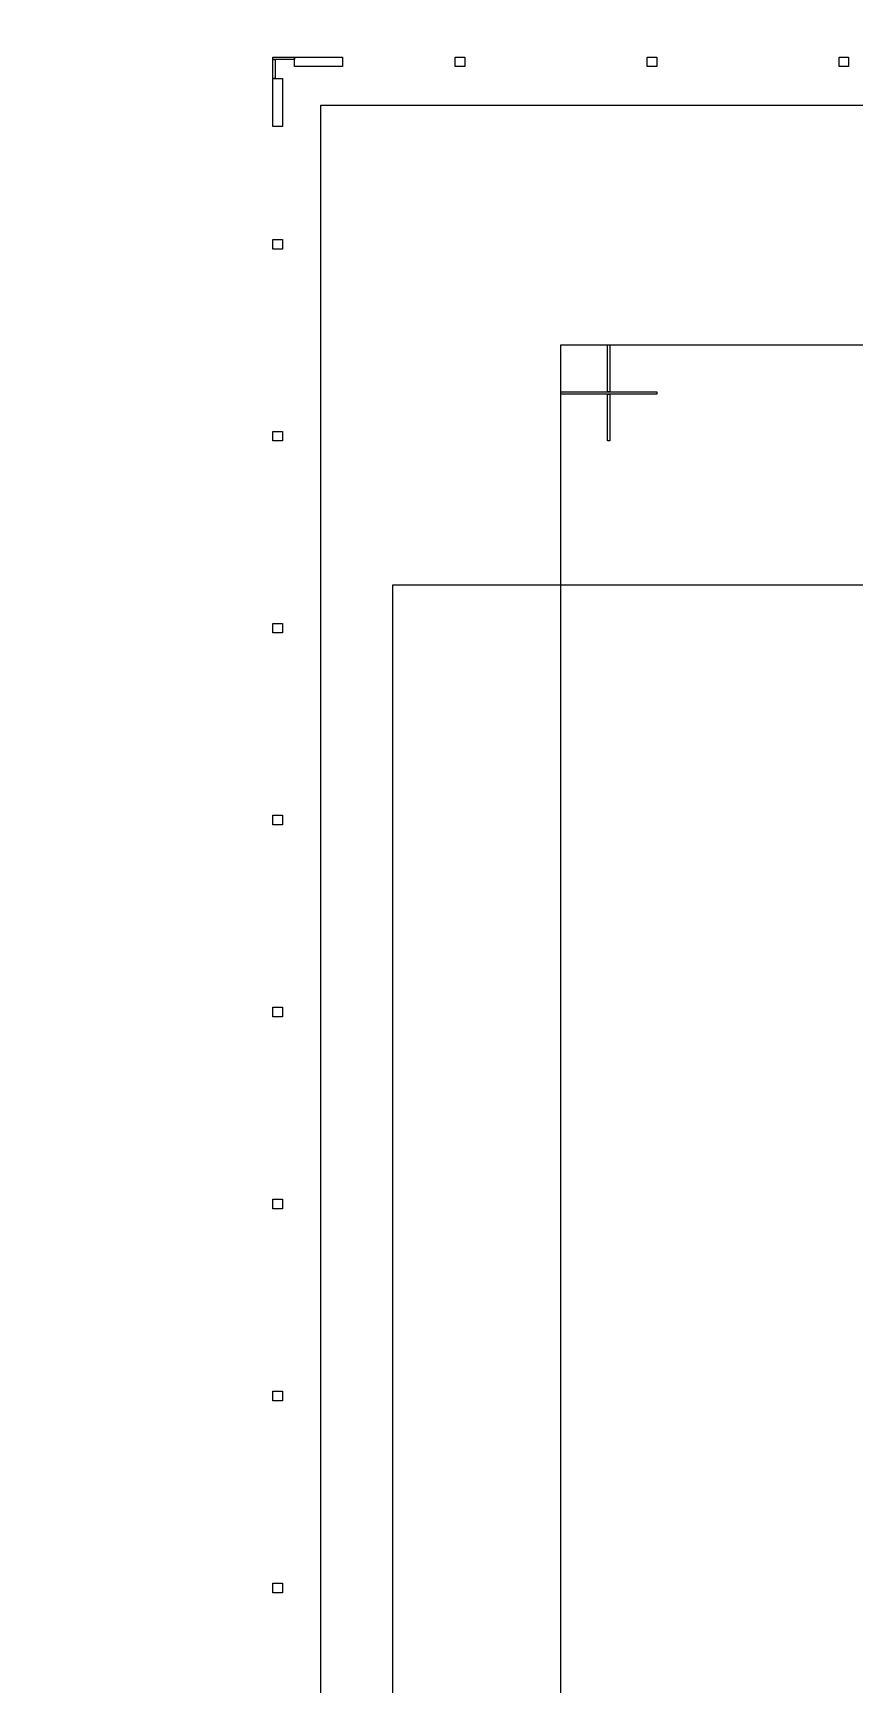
# Model space of a CAD drawing. Extents: x -50000 to 50000, y -50000 to 50000.
# Drawn here: x -29300 to -27587, y 32608 to 36050 of the extents above; entities that cross this region are included whole.
import ezdxf

# ---------------------------------------------------------------- set-up
doc = ezdxf.new("R2010")
doc.units = 0
for name, color, linetype in [('BASEMETAL3', 16, 'CONTINUOUS'), ('FRAME', 14, 'CONTINUOUS'), ('MARKERS', 8, 'CONTINUOUS'), ('XOR', 5, 'CONTINUOUS')]:
    doc.layers.add(name, color=color, linetype=linetype)

# ---------------------------------------------------------------- blocks, each defined once
blk = doc.blocks.new('CHIP_RESONATOR1')
at = {"layer": 'BASEMETAL3'}
blk.add_lwpolyline([(150, 1000), (150, 6000), (6850, 6000), (6850, 1000)], close=True, dxfattribs=at)
at = {"layer": 'FRAME'}
for points in [[(0, 0), (0, 7000), (7000, 7000), (7000, 0)], [(500, 500), (500, 6500), (6500, 6500), (6500, 500)]]:
    blk.add_lwpolyline(points, close=True, dxfattribs=at)
at = {"layer": 'MARKERS'}
for points in [[(597.5, 6402.5), (597.5, 6500), (602.5, 6500), (602.5, 6402.5)], [(500, 6397.5), (500, 6402.5), (700, 6402.5), (700, 6397.5)], [(597.5, 6300), (597.5, 6397.5), (602.5, 6397.5), (602.5, 6300)]]:
    blk.add_lwpolyline(points, close=True, dxfattribs=at)
blk = doc.blocks.new('DICINGBORDER')
at = {"layer": 'XOR'}
for points in [[(0, 7195), (0, 7200), (45, 7200), (45, 7195)], [(0, 7155), (0, 7195), (5, 7195), (5, 7155)], [(45, 7180), (45, 7200), (145, 7200), (145, 7180)], [(380, 7180), (380, 7200), (400, 7200), (400, 7180)], [(780, 7180), (780, 7200), (800, 7200), (800, 7180)], [(1180, 7180), (1180, 7200), (1200, 7200), (1200, 7180)], [(0, 7055), (0, 7155), (20, 7155), (20, 7055)], [(0, 6800), (0, 6820), (20, 6820), (20, 6800)], [(0, 6400), (0, 6420), (20, 6420), (20, 6400)], [(0, 6000), (0, 6020), (20, 6020), (20, 6000)], [(0, 5600), (0, 5620), (20, 5620), (20, 5600)], [(0, 5200), (0, 5220), (20, 5220), (20, 5200)], [(0, 4800), (0, 4820), (20, 4820), (20, 4800)], [(0, 4400), (0, 4420), (20, 4420), (20, 4400)], [(0, 4000), (0, 4020), (20, 4020), (20, 4000)]]:
    blk.add_lwpolyline(points, close=True, dxfattribs=at)

msp = doc.modelspace()

# ---------------------------------------------------------------- linework, layer by layer
at = {"layer": 'FRAME'}
for radius in [50000, 49000]:
    msp.add_circle((0, 0), radius, dxfattribs=at)

# ---------------------------------------------------------------- block references
for name, p in [('DICINGBORDER', (-28800, 28800)), ('CHIP_RESONATOR1', (-28700, 28900))]:
    msp.add_blockref(name, p)

doc.saveas('drawing.dxf')
